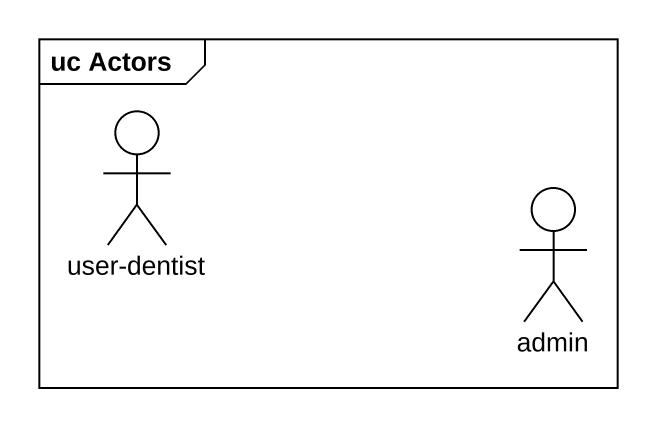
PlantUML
@startuml
mainframe uc Actors
actor "user-dentist" as user_dentist
actor admin
@enduml
